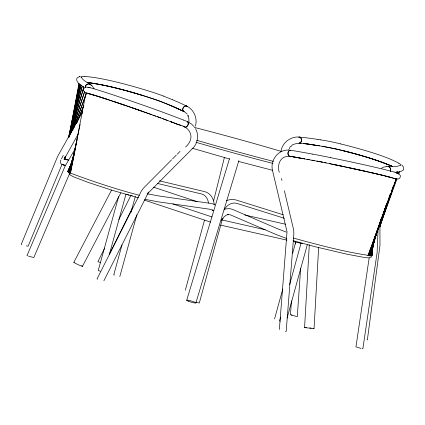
<?xml version="1.0" encoding="UTF-8"?>
<svg xmlns="http://www.w3.org/2000/svg" width="425" height="425" viewBox="0 0 425 425"><rect width="100%" height="100%" fill="white"/><g stroke="black" fill="none" stroke-linecap="round" stroke-linejoin="round"><path stroke-width="0.64" d="M378.112 228.129L377.108 252.726L362.849 348.75L362.413 348.543M85.351 87.566L85.436 86.047L86.328 84.724L87.784 83.948L89.42 83.932L90.796 84.676L91.29 85.547M318.644 247.727L314.043 328.557L304.922 327.664L304.587 327.558L309.299 244.742M188.944 122.496L188.907 118.936L187.823 115.595M291.438 300.868L290.493 314.755L292.002 315.015M295.327 243.987L295.508 241.342M300.618 268.356L297.314 316.636L291.061 315.005M279.368 329.497L287.029 231.71L272.42 170.09C270.135 160.342 278.024 149.696 288.256 150.057M85.388 87.587L85.51 86.094L86.434 84.793L87.922 84.033L89.563 84.022L90.918 84.756L91.396 85.616M119.823 276.532L136.839 214.816M371.965 255.877L372.199 253.252L371.965 255.877C345.461 252.232 319.271 245.151 293.431 238.074M372.364 250.017L371.748 255.919L373.155 244.789M221.993 219.459L221.404 222.748L199.293 303.02L195.973 302.207M372.337 249.401L371.487 255.946L373.543 242.856M372.507 248.088L372.677 246.782M369.15 258.039L355.959 346.88L361.085 348.426M372.698 246.808L371.232 255.972L374.303 239.758M281.005 151.608C281.977 142.54 291.141 135.867 300.061 137.137L300.948 137.875L301.458 139.214L301.463 140.797L300.953 142.194L300.071 143.034L299.067 143.092M65.471 156.219L64.871 159.476L65.503 156.225M69.695 133.429L78.986 83.289M70.975 127.606L71.225 126.305M71.846 123.053L72.468 119.802M73.089 116.551L74.577 108.747M75.198 105.49L79.3 84.028L68.717 137.275M372.624 246.888L370.86 255.967L374.786 238.521M372.874 245.586L373.129 244.29M64.722 157.409L64.334 159.359L64.897 156.772M75.427 148.495L70.422 173.129L85.956 92.958L99.466 96.831L129.227 106.765M76.086 145.254L76.744 142.014M71.395 125.678L72.069 122.437M72.34 121.141L72.882 118.548M73.153 117.252L73.695 114.665M74.37 111.424L80.054 84.214L68.595 137.254L80.984 85.149L81.812 85.834M80.113 124.429L69.944 172.922C92.714 181.448 115.855 189.136 139.379 195.298M195.373 126.135C197.822 118.262 193.784 109.129 186.171 105.862L184.939 106.022L183.754 106.887L182.92 108.237L182.67 109.708L183.069 110.904L183.998 111.499A55.123 7.257 19.9 0 0 170.032 105.241L160.916 101.564M73.281 158.026L69.944 172.922L67.596 171.45M74.003 154.785L74.582 152.192M77.079 139.767L69.503 172.72L73.323 157.335M372.273 248.2L370.488 255.956L376.088 234.244M372.571 246.909L373.463 243.031M68.935 137.349L69.53 134.773M69.828 133.482L70.274 131.548M71.017 128.323L71.613 125.747M71.91 124.461L73.249 118.66M73.546 117.369L80.984 85.149M379.737 224.607L381.108 218.811M379.679 223.89L380.301 221.319M73.642 156.049L74.12 154.126M213.594 200.924L224.442 157.287M75.783 146.312L69.137 172.534L71.963 162.308M69.397 136.122L69.891 134.199M70.221 132.919L70.709 131.001M71.039 129.721L82.222 86.174L83.778 87.295L70.226 134.311M68.754 137.333L82.222 86.174L84.044 87.481A55.431 7.299 19.9 0 1 82.248 86.195M373.108 244.444L370.085 255.93L378.133 227.922M379.791 225.978L382.877 214.482M379.69 225.245L380.742 221.42M381.092 220.145L381.963 216.957M72.314 161.032L72.845 159.115L68.765 172.348L74.518 151.948M118.596 196.626L98.239 270.528L100.279 271.208M109.384 254.32L125.88 194.438M122.002 244.89L113.751 274.837L114.575 274.991M130.948 212.399L135.336 196.472M204.489 220.161L185.321 290.195M274.561 318.92L282.806 288.979M292.634 253.305L295.789 241.836M280.681 317.087L279.623 320.907L280.319 321.172M289.627 284.596L301.033 243.185M287.087 318.075L307.27 244.811M69.61 135.527L83.778 87.295M373.904 241.251L369.607 255.882L380.269 221.871M374.276 239.976L375.588 235.524M379.801 226.647L386.224 205.105M186.702 300.284L229.495 158.642M195.898 302.876L238.882 160.592M380.295 224.023L379.716 225.919L381.682 220.267M381.06 221.494L385.098 208.213M74.21 153.93L68.473 172.178L71.953 162.148M377.788 228.772L369.128 255.834L386.219 204.903M379.69 227.285L390.665 193.306M71.347 132.579L84.602 91.646L70.927 133.163M379.769 225.914L389.295 197.03M381.193 218.997L368.581 255.76L390.649 193.46M379.844 226.626L396.435 178.468M72.829 158.876L68.223 172.013L72.048 162.143M384.317 212.776L396.392 178.452M391.531 190.968L393.518 185.364M385.13 208.383L368.002 255.675L396.259 179.079L385.629 176.056M385.581 207.134L387.611 201.535M389.412 196.557L390.538 193.444M379.674 226.567L397.019 178.659M398.597 174.303L399.723 171.195M73.854 127.819L86.1 94.159M72.749 130.268L86.078 94.153M72.553 160.151L67.968 171.849L72.123 162.153M76.909 122.618L83.619 105.995M76.42 123.547L83.868 105.251M62.034 164.326L28.14 246.187L26.377 245.863M64.058 159.439L77.977 134.417M69.567 173.581L33.841 257.534L28.502 256.179M72.006 162.037L67.83 171.716L70.353 166.308M81.967 113.645L82.769 111.839M221.754 220.517L222.976 218.174L222.663 218.62L224.4 216.527L226.435 215.066L228.613 214.359M390.203 171.254L390.623 170.351L390.501 168.757L389.651 167.354L388.307 166.515M71.634 163.184L67.692 171.578L70.353 166.239M60.908 160.055L60.318 161.234L60.414 162.78L61.338 164.108L65.593 165.564M61.498 158.87L63.261 155.322M104.699 248.051L97.92 261.673L100.247 262.496M118.835 219.619L130.618 195.93M109.735 253.502L132.419 207.894M390.267 171.254L390.724 170.351L390.644 168.762L389.826 167.354L388.498 166.515L386.84 166.467M103.886 280.782L147.964 193.348M73.86 262.252L111.552 190.065M82.466 266.337L120.774 192.977M288.745 149.86L289.574 148.277M82.694 111.754L57.672 156.347L21.25 244.317L21.733 244.359M75.544 148.176L65.078 166.17L27.019 255.606L27.604 255.68M224.092 209.929C226.456 205.493 231.683 201.795 236.858 203.384L284.368 218.285M84.548 87.731L83.587 89.006L83.528 90.589L84.389 92.05L86.254 92.969M147.071 194.055L148.75 192.01M185.619 147.039C195.58 137.918 190.697 126.979 178.357 124.589M289.531 147.613L290.28 146.731M171.631 159.811L143.22 188.36L141.143 191.468L97.059 278.901L97.633 279.145M172.561 158.876L176.285 155.13M177.22 154.195L180.014 151.385M148.118 193.125L193.062 148.012C197.875 142.922 199.086 134.736 195.505 128.632M290.636 146.837L291.911 145.584M381.608 168.215L383.403 167.232L387.005 166.467M291.98 145.1C300.539 140.744 310.51 145.212 319.616 145.802M371.418 256.998L368.916 257.901L365.256 257.624L346.827 254.182L314.792 246.638L293.032 240.593M226.36 200.6L230.993 199.378L235.588 199.835L283.045 214.721M80.192 76.447L77.663 77.435L76.713 78.699C76.293 81.186 78.338 83.226 80.038 84.756M79.523 76.67L79.831 76.548M224.682 209.132L229.165 208.548L232.321 209.281L277.918 228.9L286.19 232.077M397.928 172.152L400.392 171.647L402.996 170.398L403.75 169.033L403.405 166.972L401.752 164.873M290.737 150.269L289.584 150.445C287.922 151.56 287.544 154.009 288.681 155.63L289.696 156.257A55.123 1.907 10.9 0 1 304.683 158.838L302.382 158.429M395.988 179.116L396.259 179.079L392.541 177.868L380.513 174.797L348.017 167.482M187.319 106.569L186.4 105.974L185.146 106.117L183.919 106.962L183.026 108.285L182.718 109.73L183.074 110.904L184.009 111.504L170.027 105.235M395.723 179.132L396.259 179.079M86.153 87.098L88.395 87.295M298.791 137.169L304.05 137.557A57.099 7.23 10.6 0 1 315.568 139.076L317.99 139.437M299.041 137.195L300.061 137.137M227.396 214.476L230.467 214.885L276.16 234.542L286.886 238.574M182.989 126.379L184.928 127.133L186.028 127.096C187.749 126.214 188.647 124.004 187.93 122.188L187.122 121.465L191.569 124.095L194.05 126.549M184.928 127.133L186.044 127.102C187.776 126.267 188.827 124.127 188.158 122.278L187.372 121.566L183.425 120.031M395.622 179.137L398.076 179.058L399.574 178.25L400.345 176.869L400.185 175.281L399.133 173.915L397.306 173.049M63.978 164.842L62.852 164.852L65.668 165.442M304.587 327.558L306.393 327.648M396.307 173.182L397.481 173.14A51.935 1.801 10.9 0 0 395.771 172.486L394.246 172.056M84.745 76.495L83.109 76.436A51.935 6.837 19.9 0 0 81.085 76.989L82.902 79.401A57.099 7.517 19.9 0 0 87.183 82.567M301.144 143.305L299.051 143.092L300.071 143.034L300.9 142.189L301.341 140.781L301.272 139.193L300.709 137.849L299.806 137.11M309.91 327.978L311.116 328.111M313.082 328.355L314.043 328.557M285.457 331.282L286.179 331.394L293.85 233.872L293.702 230.148L284.378 190.756M317.98 139.437L320.45 139.825M320.434 139.82L327.967 141.089A51.935 6.577 10.6 0 1 336.882 142.997L340.606 143.894M322.076 146.205L335.92 148.962M300.178 158.042C294.328 157.447 287.746 154.339 282.418 158.238C278.317 161.723 277.828 167.477 279.246 172.369M64.164 159.062L68.287 159.943M86.217 92.958L87.226 93.187M307.031 159.263L309.432 159.699M312.747 154.132L305.543 152.819A56.785 1.966 10.9 0 0 290.482 150.227L289.351 150.407L288.416 151.348L287.927 152.793L288.022 154.36L288.671 155.63L289.701 156.257L321.316 161.946M312.742 154.132L317.714 155.056A51.935 1.801 10.9 0 1 326.767 156.841L330.608 157.627M311.854 160.145L314.325 160.602M316.816 161.07L326.172 162.918M321.305 161.941L322.809 162.244M324.286 162.541L367.625 171.79M329.593 163.62L344.457 166.722M147.868 193.912L159.471 196.063L211.714 203.559L215.002 204.611M144.904 199.314L158.1 201.817L210.455 209.334L213.499 210.614L212.59 209.907L213.462 210.71M244.832 214.997L285.558 224.23M126.48 194.475L129.051 195.059M130.337 195.351L132.265 195.787M221.452 219.821L265.184 229.734M220.676 225.117L286.918 240.136M293.346 241.591L302.35 243.631M370.552 172.454L383.435 175.509M159.402 180.822L204.701 191.643C210.619 193.099 214.057 199.102 214.2 204.914M157.569 183.462L201.641 193.991C205.705 194.969 207.995 199.144 208.5 203.033M335.909 148.962L339.633 149.86M68.313 160.119L64.17 159.083L65.174 159.587M339.623 149.855C357.266 154.307 374.999 158.892 391.744 166.127C363.465 154.737 333.561 147.13 303.285 143.538A55.431 7.018 10.6 0 1 314.734 145.047M138.555 197.837L111.759 190.166L87.975 182.336L73.382 176.736L70.401 175.169L69.121 173.501M272.712 170.329L238.398 161.41M87.215 93.181L89.882 93.92M89.213 87.449A51.935 1.535 20.2 0 0 87.97 87.284A51.935 1.535 20.2 0 1 89.197 87.444L90.504 87.805M229.585 159.008L191.999 148.15M89.872 93.914L94.902 95.407M146.2 96.549C127.011 90.769 107.647 85.09 87.715 82.562C112.737 86.025 137.126 93.282 160.926 101.57M146.189 96.544L158.557 100.656L170.531 105.448L184.37 111.717L187.207 114.027M96.852 96.007L108.465 99.742M153.351 187.117L197.126 201.663M172.948 203.968L212.001 216.947M144.447 200.122L210.582 222.094M113.916 101.554L125.991 105.65M129.057 106.707L141.18 110.925M132.542 107.913L160.942 118.012M142.88 111.525L151.443 114.553M152.835 115.053L155.693 116.083M157.107 116.599L158.552 117.125M158.536 117.119L165.665 119.776M162.695 118.665L176.843 124.004M165.649 119.77L167.976 120.642M172.492 122.347L170.25 121.497A55.431 1.642 20.2 0 1 181.008 125.609L180.997 125.603M174.638 123.165L178.946 124.817M163.227 95.992L160.847 95.067A51.935 6.837 19.9 0 0 152.118 92.082L148.383 90.918A113.183 14.907 19.9 0 0 84.809 76.521M163.221 95.986L172.364 99.684M367.03 339.75L367.359 339.931L379.982 245.368L379.913 222.721M88.326 83.279L89.563 84.022M398.767 163.221L399.973 163.954A51.935 6.577 10.6 0 1 400.871 165.309L397.327 166.239A56.785 7.188 10.6 0 1 388.328 166.515M186.171 105.862L187.106 106.468M80.835 85.016L81.488 85.59M92.087 85.701L94.111 88.841M187.85 115.138L188.488 116.248M81.085 76.989L81.244 77.403M281.478 178.484L281.934 180.423M81.627 265.683A4.797 0.324 25 0 1 81.356 266.018A4.797 0.324 25 0 1 75.804 263.5A4.797 0.324 25 0 1 74.152 262.299M273.53 161.399A127.42 6.226 15.4 0 1 196.663 140.271M194.236 127.394A127.42 6.226 15.4 0 1 281.578 151.491M272.962 163.45A127.42 6.226 15.4 0 1 196.095 142.322M340.558 143.9A113.183 14.333 10.6 0 1 398.692 163.211M343.251 150.763A110.643 14.009 10.6 0 1 392.62 166.547M183.425 120.031A57.099 1.689 20.2 0 0 172.63 115.903L160.873 111.504A51.935 1.535 20.2 0 0 152.283 108.407L148.665 107.127A113.183 3.347 20.2 0 0 90.562 87.826M89.93 93.936A110.643 3.272 20.2 0 1 142.912 111.541M330.57 157.627A113.183 3.921 10.9 0 1 394.172 172.045M333.365 164.401A110.643 3.83 10.9 0 1 391.329 177.544M172.353 99.678A56.785 7.48 19.9 0 1 186.394 105.968M87.407 82.54A110.643 14.572 19.9 0 1 142.518 95.428M397.582 171.913L397.173 173.172L397.582 171.913L396.047 172.162L397.582 171.913M398.592 172.215L398.161 173.464L398.586 172.215M188.323 301.16A4.797 0.568 16.5 0 0 195.829 303.009A4.797 0.568 16.5 0 0 189.752 300.571A4.797 0.568 16.5 0 0 188.323 301.16"/></g></svg>
